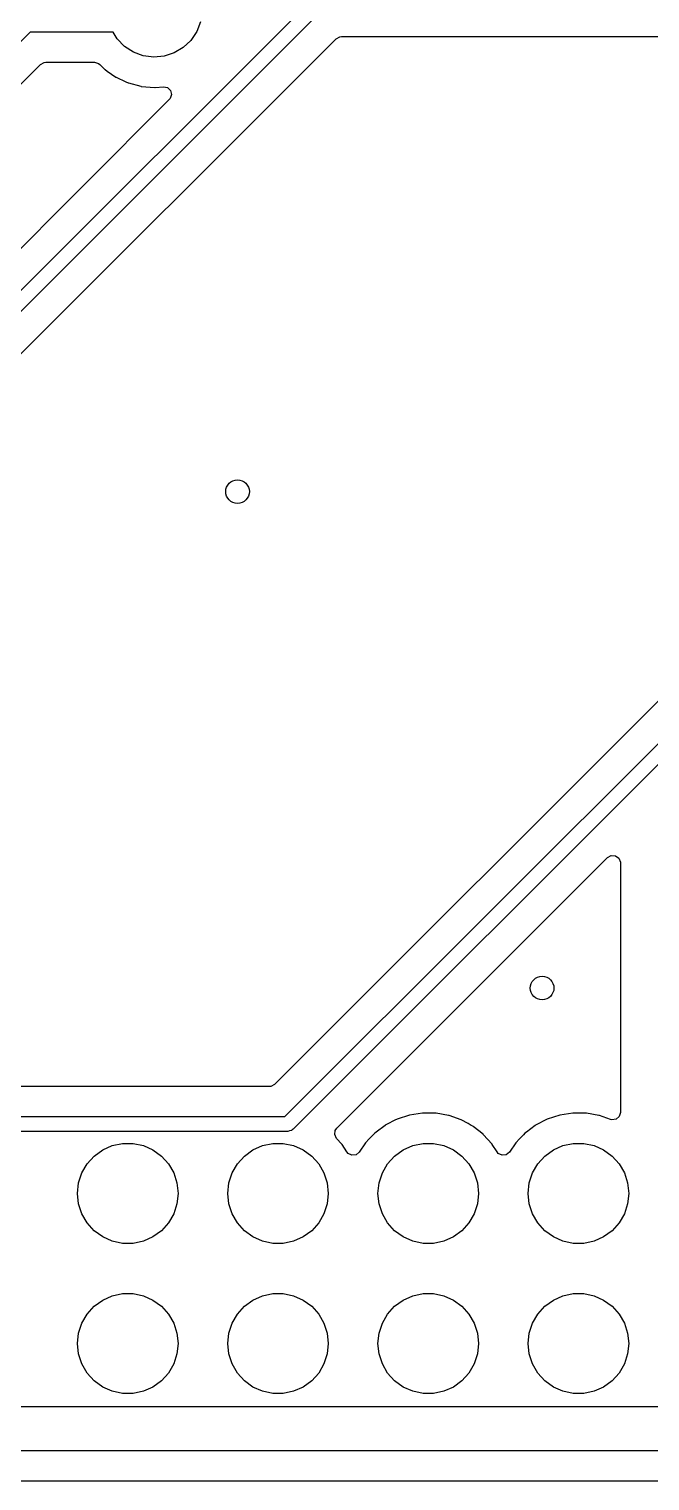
# Model space of a CAD drawing. Extents: x 0.3 to 11.5, y -8.2 to 3.2.
# Drawn here: x 2.491 to 2.904, y -3.337 to -2.37 of the extents above; entities that cross this region are included whole.
import ezdxf

# ---------------------------------------------------------------- set-up
doc = ezdxf.new("R2010")
doc.units = 0
doc.header["$MEASUREMENT"] = 0
doc.layers.add('BLACK', color=7, linetype='CONTINUOUS')

msp = doc.modelspace()

# ---------------------------------------------------------------- linework, layer by layer
at = {"layer": 'BLACK', "linetype": 'CONTINUOUS'}
for p, q in [((2.66121, -3.09468), (3.92344, -1.83244)), ((3.93185, -1.83796), (2.66672, -3.10308)), ((1.89948, -3.13028), (2.68298, -2.34678)), ((2.6885, -2.35518), (1.90788, -3.1358)), ((2.60512, -2.36531), (2.60262, -2.37188)), ((2.49175, -2.37224), (2.04839, -2.8156)), ((2.33656, -2.73543), (2.69534, -2.37665)), ((2.54696, -2.37224), (2.49175, -2.37224)), ((2.54966, -2.3767), (2.54696, -2.37224)), ((2.55453, -2.38175), (2.54966, -2.3767)), ((2.59874, -2.37773), (2.59365, -2.38257)), ((2.60262, -2.37188), (2.59874, -2.37773)), ((2.69534, -2.37665), (2.6978, -2.37531)), ((2.6978, -2.37531), (2.69885, -2.3752)), ((2.69885, -2.3752), (3.10934, -2.3752)), ((2.56041, -2.38559), (2.55453, -2.38175)), ((2.56699, -2.38804), (2.56041, -2.38559)), ((2.57395, -2.38897), (2.56699, -2.38804)), ((2.58094, -2.38833), (2.57395, -2.38897)), ((2.58762, -2.38616), (2.58094, -2.38833)), ((2.59365, -2.38257), (2.58762, -2.38616)), ((2.12768, -2.76463), (2.49859, -2.39372)), ((2.49859, -2.39372), (2.50104, -2.39238)), ((2.50104, -2.39238), (2.5021, -2.39226)), ((2.5021, -2.39226), (2.53448, -2.39226)), ((2.53448, -2.39226), (2.53717, -2.39305)), ((2.53717, -2.39305), (2.53799, -2.39372)), ((2.53799, -2.39372), (2.54137, -2.39709)), ((2.54137, -2.39709), (2.54155, -2.39722)), ((2.54155, -2.39722), (2.54155, -2.39722)), ((2.54155, -2.39722), (2.54305, -2.39827)), ((2.54305, -2.39827), (2.54875, -2.40226)), ((2.54875, -2.40226), (2.54895, -2.40236)), ((2.54895, -2.40236), (2.54895, -2.40236)), ((2.54895, -2.40236), (2.55543, -2.40538)), ((2.55543, -2.40538), (2.55692, -2.40607)), ((2.55692, -2.40607), (2.55713, -2.40613)), ((2.55713, -2.40613), (2.55713, -2.40613)), ((2.55713, -2.40613), (2.56542, -2.40835)), ((2.56542, -2.40835), (2.56542, -2.40835)), ((2.56542, -2.40835), (2.56563, -2.40841)), ((2.58431, -2.41714), (2.3814, -2.62005)), ((2.56563, -2.40841), (2.57461, -2.40919)), ((2.57461, -2.40919), (2.57483, -2.40917)), ((2.57483, -2.40917), (2.58037, -2.40869)), ((2.58037, -2.40869), (2.58311, -2.40924)), ((2.58311, -2.40924), (2.58512, -2.41118)), ((2.58482, -2.41654), (2.58431, -2.41714)), ((2.58576, -2.41391), (2.58482, -2.41654)), ((2.58512, -2.41118), (2.58576, -2.41391)), ((3.02948, -2.6981), (2.65437, -3.07321)), ((2.87611, -2.92201), (2.87856, -2.92067)), ((2.87856, -2.92067), (2.88135, -2.92087)), ((2.88135, -2.92087), (2.88359, -2.92254)), ((2.69579, -3.10233), (2.87611, -2.92201)), ((2.88359, -2.92254), (2.88457, -2.92516)), ((2.88457, -2.92516), (2.88458, -2.92552)), ((2.88458, -2.92552), (2.88458, -3.09198)), ((2.65086, -3.07466), (2.13786, -3.07466)), ((2.65191, -3.07455), (2.65086, -3.07466)), ((2.65437, -3.07321), (2.65191, -3.07455)), ((2.13476, -3.09468), (2.66121, -3.09468)), ((2.74426, -3.09366), (2.7359, -3.09639)), ((2.75295, -3.09233), (2.74426, -3.09366)), ((2.75316, -3.09233), (2.75295, -3.09233)), ((2.75872, -3.0924), (2.75316, -3.09233)), ((2.75316, -3.09233), (2.75316, -3.09233)), ((2.76175, -3.09244), (2.75872, -3.0924)), ((2.76195, -3.09247), (2.76175, -3.09244)), ((2.77021, -3.09394), (2.76195, -3.09247)), ((2.76195, -3.09247), (2.76195, -3.09247)), ((2.77041, -3.09398), (2.77021, -3.09394)), ((2.77021, -3.09394), (2.77021, -3.09394)), ((2.7706, -3.09405), (2.77041, -3.09398)), ((2.7785, -3.09685), (2.7706, -3.09405)), ((2.7706, -3.09405), (2.7706, -3.09405)), ((2.84426, -3.09366), (2.8359, -3.09639)), ((2.85295, -3.09233), (2.84426, -3.09366)), ((2.85316, -3.09233), (2.85295, -3.09233)), ((2.85872, -3.0924), (2.85316, -3.09233)), ((2.85316, -3.09233), (2.85316, -3.09233)), ((2.86175, -3.09244), (2.85872, -3.0924)), ((2.86195, -3.09247), (2.86175, -3.09244)), ((2.87021, -3.09394), (2.86195, -3.09247)), ((2.86195, -3.09247), (2.86195, -3.09247)), ((2.87041, -3.09398), (2.87021, -3.09394)), ((2.87021, -3.09394), (2.87021, -3.09394)), ((2.8706, -3.09405), (2.87041, -3.09398)), ((2.87796, -3.09665), (2.8706, -3.09405)), ((2.8706, -3.09405), (2.8706, -3.09405)), ((2.88379, -3.09466), (2.88168, -3.09649)), ((2.88458, -3.09198), (2.88379, -3.09466)), ((2.66324, -3.10452), (2.1368, -3.10452)), ((2.66441, -3.10418), (2.66324, -3.10452)), ((2.66559, -3.10393), (2.66441, -3.10418)), ((2.6658, -3.10377), (2.66559, -3.10393)), ((2.6659, -3.10374), (2.6658, -3.10377)), ((2.66602, -3.10361), (2.6659, -3.10374)), ((2.66672, -3.10308), (2.66602, -3.10361)), ((2.6944, -3.10666), (2.69474, -3.10389)), ((2.69474, -3.10389), (2.69579, -3.10233)), ((2.72794, -3.10058), (2.72208, -3.10497)), ((2.7281, -3.10045), (2.72794, -3.10058)), ((2.72794, -3.10058), (2.72794, -3.10058)), ((2.72941, -3.09977), (2.7281, -3.10045)), ((2.73446, -3.09714), (2.72941, -3.09977)), ((2.7359, -3.09639), (2.73446, -3.09714)), ((2.7787, -3.09691), (2.7785, -3.09685)), ((2.7785, -3.09685), (2.7785, -3.09685)), ((2.78319, -3.09939), (2.7787, -3.09691)), ((2.78526, -3.10054), (2.78319, -3.09939)), ((2.7864, -3.10117), (2.78526, -3.10054)), ((2.78656, -3.10129), (2.7864, -3.10117)), ((2.79314, -3.10649), (2.78656, -3.10129)), ((2.78656, -3.10129), (2.78656, -3.10129)), ((2.82794, -3.10058), (2.82208, -3.10497)), ((2.8281, -3.10045), (2.82794, -3.10058)), ((2.82794, -3.10058), (2.82794, -3.10058)), ((2.82941, -3.09977), (2.8281, -3.10045)), ((2.83446, -3.09714), (2.82941, -3.09977)), ((2.8359, -3.09639), (2.83446, -3.09714)), ((2.87891, -3.09689), (2.87796, -3.09665)), ((2.88168, -3.09649), (2.87891, -3.09689)), ((2.53996, -3.11688), (2.54636, -3.11404)), ((2.54636, -3.11404), (2.5532, -3.11258)), ((2.5532, -3.11258), (2.56019, -3.11258)), ((2.56019, -3.11258), (2.56704, -3.11404)), ((2.56704, -3.11404), (2.57343, -3.11688)), ((2.63996, -3.11688), (2.64636, -3.11404)), ((2.64636, -3.11404), (2.6532, -3.11258)), ((2.6532, -3.11258), (2.66019, -3.11258)), ((2.66019, -3.11258), (2.66704, -3.11404)), ((2.66704, -3.11404), (2.67343, -3.11688)), ((2.69563, -3.10918), (2.6944, -3.10666)), ((2.69908, -3.11297), (2.69563, -3.10918)), ((2.69922, -3.11312), (2.69908, -3.11297)), ((2.69908, -3.11297), (2.69908, -3.11297)), ((2.69933, -3.11329), (2.69922, -3.11312)), ((2.7025, -3.11819), (2.69933, -3.11329)), ((2.69933, -3.11329), (2.69933, -3.11329)), ((2.71499, -3.11209), (2.71076, -3.11829)), ((2.71738, -3.10959), (2.71499, -3.11209)), ((2.72006, -3.10678), (2.71738, -3.10959)), ((2.72107, -3.10573), (2.72006, -3.10678)), ((2.72208, -3.10497), (2.72107, -3.10573)), ((2.73996, -3.11688), (2.74636, -3.11404)), ((2.74636, -3.11404), (2.7532, -3.11258)), ((2.7532, -3.11258), (2.76019, -3.11258)), ((2.76019, -3.11258), (2.76704, -3.11404)), ((2.76704, -3.11404), (2.77343, -3.11688)), ((2.7933, -3.10662), (2.79314, -3.10649)), ((2.79314, -3.10649), (2.79314, -3.10649)), ((2.79922, -3.11312), (2.7933, -3.10662)), ((2.79933, -3.11329), (2.79922, -3.11312)), ((2.8025, -3.11819), (2.79933, -3.11329)), ((2.79933, -3.11329), (2.79933, -3.11329)), ((2.81499, -3.11209), (2.81076, -3.11829)), ((2.81738, -3.10959), (2.81499, -3.11209)), ((2.82006, -3.10678), (2.81738, -3.10959)), ((2.82107, -3.10573), (2.82006, -3.10678)), ((2.82208, -3.10497), (2.82107, -3.10573)), ((2.83996, -3.11688), (2.84636, -3.11404)), ((2.84636, -3.11404), (2.8532, -3.11258)), ((2.8532, -3.11258), (2.86019, -3.11258)), ((2.86019, -3.11258), (2.86704, -3.11404)), ((2.86704, -3.11404), (2.87343, -3.11688)), ((2.52962, -3.1262), (2.5343, -3.121)), ((2.5343, -3.121), (2.53996, -3.11688)), ((2.57343, -3.11688), (2.57909, -3.121)), ((2.57909, -3.121), (2.58377, -3.1262)), ((2.62962, -3.1262), (2.6343, -3.121)), ((2.6343, -3.121), (2.63996, -3.11688)), ((2.67343, -3.11688), (2.67909, -3.121)), ((2.67909, -3.121), (2.68377, -3.1262)), ((2.70331, -3.11916), (2.7025, -3.11819)), ((2.70582, -3.12039), (2.70331, -3.11916)), ((2.7086, -3.12006), (2.70582, -3.12039)), ((2.71076, -3.11829), (2.7086, -3.12006)), ((2.72962, -3.1262), (2.7343, -3.121)), ((2.7343, -3.121), (2.73996, -3.11688)), ((2.77343, -3.11688), (2.77909, -3.121)), ((2.77909, -3.121), (2.78377, -3.1262)), ((2.80331, -3.11916), (2.8025, -3.11819)), ((2.80582, -3.12039), (2.80331, -3.11916)), ((2.8086, -3.12006), (2.80582, -3.12039)), ((2.81076, -3.11829), (2.8086, -3.12006)), ((2.82962, -3.1262), (2.8343, -3.121)), ((2.8343, -3.121), (2.83996, -3.11688)), ((2.87343, -3.11688), (2.87909, -3.121)), ((2.87909, -3.121), (2.88377, -3.1262)), ((2.52396, -3.13891), (2.52613, -3.13225)), ((2.52613, -3.13225), (2.52962, -3.1262)), ((2.58377, -3.1262), (2.58727, -3.13225)), ((2.58727, -3.13225), (2.58943, -3.13891)), ((2.62396, -3.13891), (2.62613, -3.13225)), ((2.62613, -3.13225), (2.62962, -3.1262)), ((2.68377, -3.1262), (2.68727, -3.13225)), ((2.68727, -3.13225), (2.68943, -3.13891)), ((2.72396, -3.13891), (2.72613, -3.13225)), ((2.72613, -3.13225), (2.72962, -3.1262)), ((2.78377, -3.1262), (2.78727, -3.13225)), ((2.78727, -3.13225), (2.78943, -3.13891)), ((2.82396, -3.13891), (2.82613, -3.13225)), ((2.82613, -3.13225), (2.82962, -3.1262)), ((2.88377, -3.1262), (2.88727, -3.13225)), ((2.88727, -3.13225), (2.88943, -3.13891)), ((2.52323, -3.14587), (2.52396, -3.13891)), ((2.58943, -3.13891), (2.59016, -3.14587)), ((2.62323, -3.14587), (2.62396, -3.13891)), ((2.68943, -3.13891), (2.69016, -3.14587)), ((2.72323, -3.14587), (2.72396, -3.13891)), ((2.78943, -3.13891), (2.79016, -3.14587)), ((2.82323, -3.14587), (2.82396, -3.13891)), ((2.88943, -3.13891), (2.89016, -3.14587)), ((2.52396, -3.15282), (2.52323, -3.14587)), ((2.52613, -3.15948), (2.52396, -3.15282)), ((2.58943, -3.15282), (2.58727, -3.15948)), ((2.59016, -3.14587), (2.58943, -3.15282)), ((2.62396, -3.15282), (2.62323, -3.14587)), ((2.62613, -3.15948), (2.62396, -3.15282)), ((2.68943, -3.15282), (2.68727, -3.15948)), ((2.69016, -3.14587), (2.68943, -3.15282)), ((2.72396, -3.15282), (2.72323, -3.14587)), ((2.72613, -3.15948), (2.72396, -3.15282)), ((2.78943, -3.15282), (2.78727, -3.15948)), ((2.79016, -3.14587), (2.78943, -3.15282)), ((2.82396, -3.15282), (2.82323, -3.14587)), ((2.82613, -3.15948), (2.82396, -3.15282)), ((2.88943, -3.15282), (2.88727, -3.15948)), ((2.89016, -3.14587), (2.88943, -3.15282)), ((2.52962, -3.16554), (2.52613, -3.15948)), ((2.58727, -3.15948), (2.58377, -3.16554)), ((2.62962, -3.16554), (2.62613, -3.15948)), ((2.68727, -3.15948), (2.68377, -3.16554)), ((2.72962, -3.16554), (2.72613, -3.15948)), ((2.78727, -3.15948), (2.78377, -3.16554)), ((2.82962, -3.16554), (2.82613, -3.15948)), ((2.88727, -3.15948), (2.88377, -3.16554)), ((2.5343, -3.17074), (2.52962, -3.16554)), ((2.53996, -3.17485), (2.5343, -3.17074)), ((2.57909, -3.17074), (2.57343, -3.17485)), ((2.58377, -3.16554), (2.57909, -3.17074)), ((2.6343, -3.17074), (2.62962, -3.16554)), ((2.63996, -3.17485), (2.6343, -3.17074)), ((2.67909, -3.17074), (2.67343, -3.17485)), ((2.68377, -3.16554), (2.67909, -3.17074)), ((2.7343, -3.17074), (2.72962, -3.16554)), ((2.73996, -3.17485), (2.7343, -3.17074)), ((2.77909, -3.17074), (2.77343, -3.17485)), ((2.78377, -3.16554), (2.77909, -3.17074)), ((2.8343, -3.17074), (2.82962, -3.16554)), ((2.83996, -3.17485), (2.8343, -3.17074)), ((2.87909, -3.17074), (2.87343, -3.17485)), ((2.88377, -3.16554), (2.87909, -3.17074)), ((2.54636, -3.17769), (2.53996, -3.17485)), ((2.5532, -3.17915), (2.54636, -3.17769)), ((2.56019, -3.17915), (2.5532, -3.17915)), ((2.56704, -3.17769), (2.56019, -3.17915)), ((2.57343, -3.17485), (2.56704, -3.17769)), ((2.64636, -3.17769), (2.63996, -3.17485)), ((2.6532, -3.17915), (2.64636, -3.17769)), ((2.66019, -3.17915), (2.6532, -3.17915)), ((2.66704, -3.17769), (2.66019, -3.17915)), ((2.67343, -3.17485), (2.66704, -3.17769)), ((2.74636, -3.17769), (2.73996, -3.17485)), ((2.7532, -3.17915), (2.74636, -3.17769)), ((2.76019, -3.17915), (2.7532, -3.17915)), ((2.76704, -3.17769), (2.76019, -3.17915)), ((2.77343, -3.17485), (2.76704, -3.17769)), ((2.84636, -3.17769), (2.83996, -3.17485)), ((2.8532, -3.17915), (2.84636, -3.17769)), ((2.86019, -3.17915), (2.8532, -3.17915)), ((2.86704, -3.17769), (2.86019, -3.17915)), ((2.87343, -3.17485), (2.86704, -3.17769)), ((2.5343, -3.221), (2.53996, -3.21688)), ((2.53996, -3.21688), (2.54636, -3.21404)), ((2.54636, -3.21404), (2.5532, -3.21258)), ((2.5532, -3.21258), (2.56019, -3.21258)), ((2.56019, -3.21258), (2.56704, -3.21404)), ((2.56704, -3.21404), (2.57343, -3.21688)), ((2.57343, -3.21688), (2.57909, -3.221)), ((2.6343, -3.221), (2.63996, -3.21688)), ((2.63996, -3.21688), (2.64636, -3.21404)), ((2.64636, -3.21404), (2.6532, -3.21258)), ((2.6532, -3.21258), (2.66019, -3.21258)), ((2.66019, -3.21258), (2.66704, -3.21404)), ((2.66704, -3.21404), (2.67343, -3.21688)), ((2.67343, -3.21688), (2.67909, -3.221)), ((2.7343, -3.221), (2.73996, -3.21688)), ((2.73996, -3.21688), (2.74636, -3.21404)), ((2.74636, -3.21404), (2.7532, -3.21258)), ((2.7532, -3.21258), (2.76019, -3.21258)), ((2.76019, -3.21258), (2.76704, -3.21404)), ((2.76704, -3.21404), (2.77343, -3.21688)), ((2.77343, -3.21688), (2.77909, -3.221)), ((2.8343, -3.221), (2.83996, -3.21688)), ((2.83996, -3.21688), (2.84636, -3.21404)), ((2.84636, -3.21404), (2.8532, -3.21258)), ((2.8532, -3.21258), (2.86019, -3.21258)), ((2.86019, -3.21258), (2.86704, -3.21404)), ((2.86704, -3.21404), (2.87343, -3.21688)), ((2.87343, -3.21688), (2.87909, -3.221)), ((2.52613, -3.23225), (2.52962, -3.2262)), ((2.52962, -3.2262), (2.5343, -3.221)), ((2.57909, -3.221), (2.58377, -3.2262)), ((2.58377, -3.2262), (2.58727, -3.23225)), ((2.62613, -3.23225), (2.62962, -3.2262)), ((2.62962, -3.2262), (2.6343, -3.221)), ((2.67909, -3.221), (2.68377, -3.2262)), ((2.68377, -3.2262), (2.68727, -3.23225)), ((2.72613, -3.23225), (2.72962, -3.2262)), ((2.72962, -3.2262), (2.7343, -3.221)), ((2.77909, -3.221), (2.78377, -3.2262)), ((2.78377, -3.2262), (2.78727, -3.23225)), ((2.82613, -3.23225), (2.82962, -3.2262)), ((2.82962, -3.2262), (2.8343, -3.221)), ((2.87909, -3.221), (2.88377, -3.2262)), ((2.88377, -3.2262), (2.88727, -3.23225)), ((2.52323, -3.24587), (2.52396, -3.23891)), ((2.52396, -3.23891), (2.52613, -3.23225)), ((2.58727, -3.23225), (2.58943, -3.23891)), ((2.58943, -3.23891), (2.59016, -3.24587)), ((2.62323, -3.24587), (2.62396, -3.23891)), ((2.62396, -3.23891), (2.62613, -3.23225)), ((2.68727, -3.23225), (2.68943, -3.23891)), ((2.68943, -3.23891), (2.69016, -3.24587)), ((2.72323, -3.24587), (2.72396, -3.23891)), ((2.72396, -3.23891), (2.72613, -3.23225)), ((2.78727, -3.23225), (2.78943, -3.23891)), ((2.78943, -3.23891), (2.79016, -3.24587)), ((2.82323, -3.24587), (2.82396, -3.23891)), ((2.82396, -3.23891), (2.82613, -3.23225)), ((2.88727, -3.23225), (2.88943, -3.23891)), ((2.88943, -3.23891), (2.89016, -3.24587)), ((2.52396, -3.25282), (2.52323, -3.24587)), ((2.59016, -3.24587), (2.58943, -3.25282)), ((2.62396, -3.25282), (2.62323, -3.24587)), ((2.69016, -3.24587), (2.68943, -3.25282)), ((2.72396, -3.25282), (2.72323, -3.24587)), ((2.79016, -3.24587), (2.78943, -3.25282)), ((2.82396, -3.25282), (2.82323, -3.24587)), ((2.89016, -3.24587), (2.88943, -3.25282)), ((2.52613, -3.25948), (2.52396, -3.25282)), ((2.52962, -3.26554), (2.52613, -3.25948)), ((2.58727, -3.25948), (2.58377, -3.26554)), ((2.58943, -3.25282), (2.58727, -3.25948)), ((2.62613, -3.25948), (2.62396, -3.25282)), ((2.62962, -3.26554), (2.62613, -3.25948)), ((2.68727, -3.25948), (2.68377, -3.26554)), ((2.68943, -3.25282), (2.68727, -3.25948)), ((2.72613, -3.25948), (2.72396, -3.25282)), ((2.72962, -3.26554), (2.72613, -3.25948)), ((2.78727, -3.25948), (2.78377, -3.26554)), ((2.78943, -3.25282), (2.78727, -3.25948)), ((2.82613, -3.25948), (2.82396, -3.25282)), ((2.82962, -3.26554), (2.82613, -3.25948)), ((2.88727, -3.25948), (2.88377, -3.26554)), ((2.88943, -3.25282), (2.88727, -3.25948)), ((2.5343, -3.27074), (2.52962, -3.26554)), ((2.58377, -3.26554), (2.57909, -3.27074)), ((2.6343, -3.27074), (2.62962, -3.26554)), ((2.68377, -3.26554), (2.67909, -3.27074)), ((2.7343, -3.27074), (2.72962, -3.26554)), ((2.78377, -3.26554), (2.77909, -3.27074)), ((2.8343, -3.27074), (2.82962, -3.26554)), ((2.88377, -3.26554), (2.87909, -3.27074)), ((2.53996, -3.27485), (2.5343, -3.27074)), ((2.54636, -3.27769), (2.53996, -3.27485)), ((2.5532, -3.27915), (2.54636, -3.27769)), ((2.56704, -3.27769), (2.56019, -3.27915)), ((2.57343, -3.27485), (2.56704, -3.27769)), ((2.57909, -3.27074), (2.57343, -3.27485)), ((2.63996, -3.27485), (2.6343, -3.27074)), ((2.64636, -3.27769), (2.63996, -3.27485)), ((2.6532, -3.27915), (2.64636, -3.27769)), ((2.66704, -3.27769), (2.66019, -3.27915)), ((2.67343, -3.27485), (2.66704, -3.27769)), ((2.67909, -3.27074), (2.67343, -3.27485)), ((2.73996, -3.27485), (2.7343, -3.27074)), ((2.74636, -3.27769), (2.73996, -3.27485)), ((2.7532, -3.27915), (2.74636, -3.27769)), ((2.76704, -3.27769), (2.76019, -3.27915)), ((2.77343, -3.27485), (2.76704, -3.27769)), ((2.77909, -3.27074), (2.77343, -3.27485)), ((2.83996, -3.27485), (2.8343, -3.27074)), ((2.84636, -3.27769), (2.83996, -3.27485)), ((2.8532, -3.27915), (2.84636, -3.27769)), ((2.86704, -3.27769), (2.86019, -3.27915)), ((2.87343, -3.27485), (2.86704, -3.27769)), ((2.87909, -3.27074), (2.87343, -3.27485)), ((1.83843, -3.28787), (3.59382, -3.28787)), ((2.56019, -3.27915), (2.5532, -3.27915)), ((2.66019, -3.27915), (2.6532, -3.27915)), ((2.76019, -3.27915), (2.7532, -3.27915)), ((2.86019, -3.27915), (2.8532, -3.27915)), ((3.59993, -3.31739), (1.83231, -3.31739)), ((1.83544, -3.33741), (3.5968, -3.33741))]:
    msp.add_line(p, q, dxfattribs=at)
at = {"layer": 'BLACK'}
for centre in [(2.62973, -2.67835), (2.83248, -3.00906)]:
    msp.add_circle(centre, 0.00787, dxfattribs=at)

doc.saveas('drawing.dxf')
